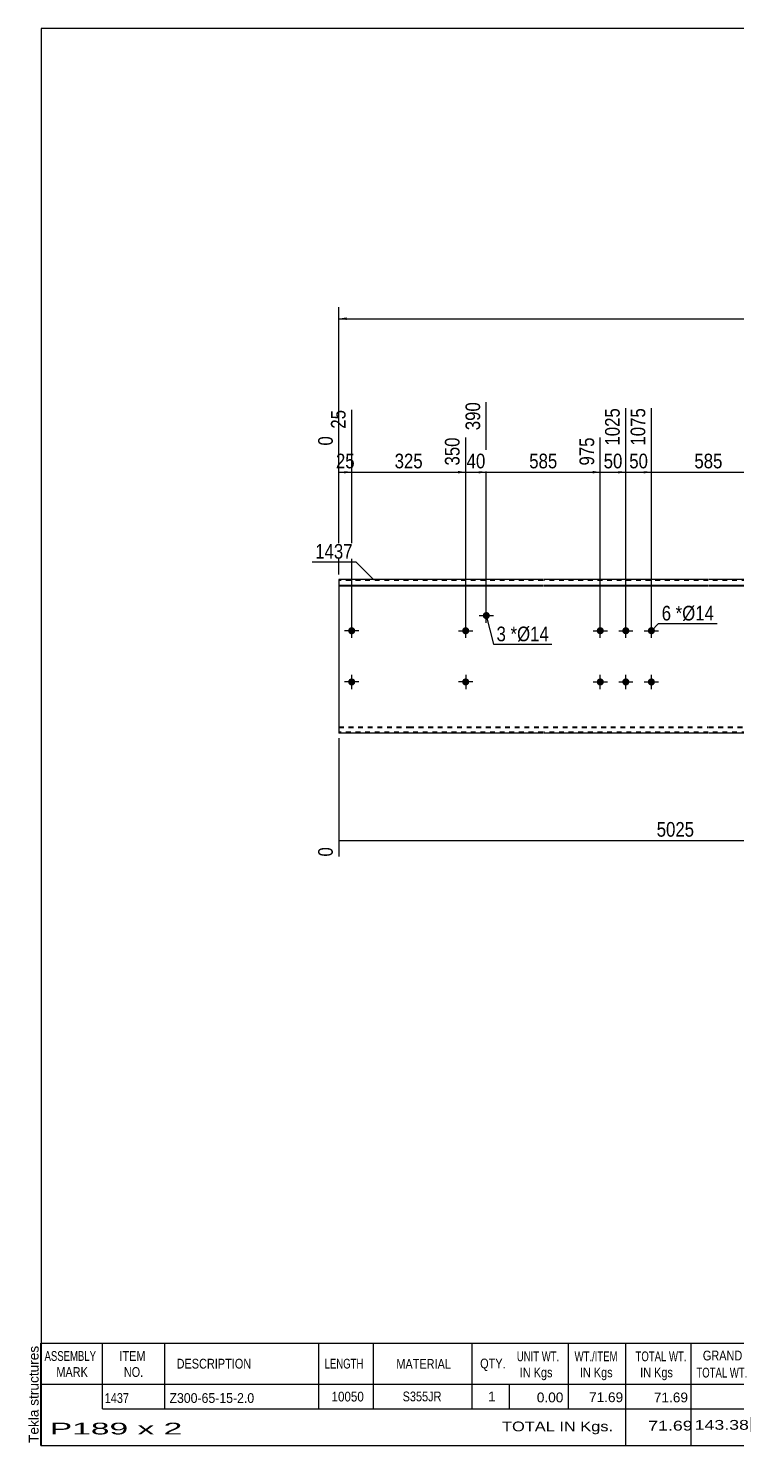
# Model space of a CAD drawing. Header units: millimetres. Extents: x -61 to 342, y -154 to 123.
# Drawn here: x -60.7 to 78, y -154.3 to 122.8 of the extents above; entities that cross this region are included whole.
import ezdxf

# ---------------------------------------------------------------- set-up
doc = ezdxf.new("R2010")
doc.units = ezdxf.units.MM
doc.linetypes.add('DXK_LINE_DOT1', pattern=[1.8814, 0.9407, -0.9407])
doc.styles.add('Arial', font='ARIAL.TTF', dxfattribs={"height": 0.2})
doc.styles.add('Arial Narrow', font='ARIALN.TTF', dxfattribs={"height": 0.2})

# ---------------------------------------------------------------- blocks, each defined once
blk = doc.blocks.new('Unknown-627190871-2030')
at = {"color": 5, "linetype": 'Continuous'}
for p, q in [((341.77, 122.75), (-58.23, 122.75)), ((-58.23, 122.75), (-58.23, -154.25)), ((341.77, -154.25), (341.77, 122.75)), ((-58.23, -154.25), (341.77, -154.25))]:
    blk.add_line(p, q, dxfattribs=at)
at = {"color": 174, "linetype": 'Continuous', "style": 'Arial'}
blk.add_text('Tekla structures', height=1.9102, rotation=90, dxfattribs=at).set_placement((-58.73, -153.75))
blk = doc.blocks.new('Bolt-627190871-1223 - 1203')
at = {"linetype": 'Continuous'}
blk.add_hatch(color=3, dxfattribs=at).paths.add_polyline_path([(28.12, 7.97, -1), (29.52, 7.97, -1)])
at = {"color": 3, "linetype": 'Continuous'}
for p, q in [((28.82, 6.57), (28.82, 9.37)), ((27.42, 7.97), (30.22, 7.97))]:
    blk.add_line(p, q, dxfattribs=at)
blk = doc.blocks.new('Part-627190871-1218 - 1203')
at = {"color": 2, "linetype": 'Continuous'}
for p, q in [((0, 15), (0, -15)), ((13.6, 15), (0, 15)), ((0, 13.94), (13.6, 13.94)), ((39.91, 15), (13.7, 15)), ((13.7, 13.94), (39.91, 13.94)), ((72.21, 15), (40.01, 15)), ((40.01, 13.94), (72.21, 13.94)), ((98.52, 15), (72.31, 15)), ((72.31, 13.94), (98.52, 13.94)), ((120.82, 15), (98.62, 15)), ((98.62, 13.94), (120.82, 13.94)), ((142.32, 15), (120.92, 15)), ((120.92, 13.94), (142.32, 13.94)), ((164.61, 15), (142.42, 15)), ((142.42, 13.94), (164.61, 13.94)), ((190.93, 15), (164.71, 15)), ((164.71, 13.94), (190.93, 13.94)), ((223.22, 15), (191.03, 15)), ((191.03, 13.94), (223.22, 13.94)), ((249.54, 15), (223.32, 15)), ((223.32, 13.94), (249.54, 13.94)), ((263.24, 15), (249.64, 15)), ((249.64, 13.94), (263.24, 13.94)), ((263.24, 15), (263.24, -15)), ((0, 13.8), (13.6, 13.8)), ((13.7, 13.8), (39.91, 13.8)), ((40.01, 13.8), (72.21, 13.8)), ((72.31, 13.8), (98.52, 13.8)), ((98.62, 13.8), (120.82, 13.8)), ((120.92, 13.8), (142.32, 13.8)), ((142.42, 13.8), (164.61, 13.8)), ((164.71, 13.8), (190.93, 13.8)), ((191.03, 13.8), (223.22, 13.8)), ((223.32, 13.8), (249.54, 13.8)), ((249.64, 13.8), (263.24, 13.8)), ((13.6, -15), (0, -15)), ((39.91, -15), (13.7, -15)), ((72.21, -15), (40.01, -15)), ((98.52, -15), (72.31, -15)), ((120.82, -15), (98.62, -15)), ((142.32, -15), (120.92, -15)), ((164.61, -15), (142.42, -15)), ((190.93, -15), (164.71, -15)), ((223.22, -15), (191.03, -15)), ((249.54, -15), (223.32, -15)), ((263.24, -15), (249.64, -15))]:
    blk.add_line(p, q, dxfattribs=at)
at = {"color": 7, "linetype": 'DXK_LINE_DOT1'}
for p, q in [((13.6, 14.8), (0, 14.8)), ((39.91, 14.8), (13.7, 14.8)), ((72.21, 14.8), (40.01, 14.8)), ((98.52, 14.8), (72.31, 14.8)), ((120.82, 14.8), (98.62, 14.8)), ((142.32, 14.8), (120.92, 14.8)), ((164.61, 14.8), (142.42, 14.8)), ((190.93, 14.8), (164.71, 14.8)), ((223.22, 14.8), (191.03, 14.8)), ((249.54, 14.8), (223.32, 14.8)), ((263.24, 14.8), (249.64, 14.8)), ((0, -13.8), (13.6, -13.8)), ((13.7, -13.8), (39.91, -13.8)), ((40.01, -13.8), (72.21, -13.8)), ((72.31, -13.8), (98.52, -13.8)), ((98.62, -13.8), (120.82, -13.8)), ((120.92, -13.8), (142.32, -13.8)), ((142.42, -13.8), (164.61, -13.8)), ((164.71, -13.8), (190.93, -13.8)), ((191.03, -13.8), (223.22, -13.8)), ((223.32, -13.8), (249.54, -13.8)), ((249.64, -13.8), (263.24, -13.8)), ((0, -13.94), (13.6, -13.94)), ((13.6, -14.8), (0, -14.8)), ((13.7, -13.94), (39.91, -13.94)), ((39.91, -14.8), (13.7, -14.8)), ((40.01, -13.94), (72.21, -13.94)), ((72.21, -14.8), (40.01, -14.8)), ((72.31, -13.94), (98.52, -13.94)), ((98.52, -14.8), (72.31, -14.8)), ((98.62, -13.94), (120.82, -13.94)), ((120.82, -14.8), (98.62, -14.8)), ((120.92, -13.94), (142.32, -13.94)), ((142.32, -14.8), (120.92, -14.8)), ((142.42, -13.94), (164.61, -13.94)), ((164.61, -14.8), (142.42, -14.8)), ((164.71, -13.94), (190.93, -13.94)), ((190.93, -14.8), (164.71, -14.8)), ((191.03, -13.94), (223.22, -13.94)), ((223.22, -14.8), (191.03, -14.8)), ((223.32, -13.94), (249.54, -13.94)), ((249.54, -14.8), (223.32, -14.8)), ((249.64, -13.94), (263.24, -13.94)), ((263.24, -14.8), (249.64, -14.8))]:
    blk.add_line(p, q, dxfattribs=at)
blk = doc.blocks.new('Bolt-627190871-1225 - 1203')
at = {"linetype": 'Continuous'}
for points in [[(50.41, 5, -1), (51.81, 5, -1)], [(55.41, 5, -1), (56.81, 5, -1)], [(60.41, 5, -1), (61.81, 5, -1)], [(50.41, -5, -1), (51.81, -5, -1)], [(55.41, -5, -1), (56.81, -5, -1)], [(60.41, -5, -1), (61.81, -5, -1)]]:
    blk.add_hatch(color=3, dxfattribs=at).paths.add_polyline_path(points)
at = {"color": 3, "linetype": 'Continuous'}
for p, q in [((51.11, 3.6), (51.11, 6.4)), ((56.11, 3.6), (56.11, 6.4)), ((61.11, 3.6), (61.11, 6.4)), ((49.71, 5), (52.51, 5)), ((54.71, 5), (57.51, 5)), ((59.71, 5), (62.51, 5)), ((49.71, -5), (52.51, -5)), ((51.11, -6.4), (51.11, -3.6)), ((54.71, -5), (57.51, -5)), ((56.11, -6.4), (56.11, -3.6)), ((59.71, -5), (62.51, -5)), ((61.11, -6.4), (61.11, -3.6))]:
    blk.add_line(p, q, dxfattribs=at)
blk = doc.blocks.new('Bolt-627190871-1226 - 1203')
at = {"linetype": 'Continuous'}
blk.add_hatch(color=3, dxfattribs=at).paths.add_polyline_path([(25.49, -5, -1), (24.09, -5, -1)])
at = {"color": 3, "linetype": 'Continuous'}
for p, q in [((26.19, -5), (23.39, -5)), ((24.79, -3.6), (24.79, -6.4))]:
    blk.add_line(p, q, dxfattribs=at)
blk = doc.blocks.new('Bolt-627190871-1229 - 1203')
at = {"linetype": 'Continuous'}
blk.add_hatch(color=3, dxfattribs=at).paths.add_polyline_path([(24.09, 5, -1), (25.49, 5, -1)])
at = {"color": 3, "linetype": 'Continuous'}
for p, q in [((24.79, 3.6), (24.79, 6.4)), ((23.39, 5), (26.19, 5))]:
    blk.add_line(p, q, dxfattribs=at)
blk = doc.blocks.new('Bolt-627190871-1232 - 1203')
at = {"linetype": 'Continuous'}
for points in [[(1.8, 5, -1), (3.2, 5, -1)], [(109.02, 5, -1), (110.42, 5, -1)]]:
    blk.add_hatch(color=3, dxfattribs=at).paths.add_polyline_path(points)
at = {"color": 3, "linetype": 'Continuous'}
for p, q in [((2.5, 3.6), (2.5, 6.4)), ((109.72, 3.6), (109.72, 6.4)), ((3.9, 5), (1.1, 5)), ((111.12, 5), (108.32, 5))]:
    blk.add_line(p, q, dxfattribs=at)
blk = doc.blocks.new('Bolt-627190871-1233 - 1203')
at = {"linetype": 'Continuous'}
for points in [[(1.8, -5, -1), (3.2, -5, -1)], [(109.02, -5, -1), (110.42, -5, -1)]]:
    blk.add_hatch(color=3, dxfattribs=at).paths.add_polyline_path(points)
at = {"color": 3, "linetype": 'Continuous'}
for p, q in [((3.9, -5), (1.1, -5)), ((2.5, -6.4), (2.5, -3.6)), ((111.12, -5), (108.32, -5)), ((109.72, -6.4), (109.72, -3.6))]:
    blk.add_line(p, q, dxfattribs=at)
blk = doc.blocks.new('StraightDimension-627190871-1293 - 1203')
at = {"linetype": 'Continuous'}
blk.add_hatch(color=7, dxfattribs=at).paths.add_polyline_path([(49.61, 36.25), (51.11, 36), (49.61, 35.75)])
at = {"color": 7, "linetype": 'Continuous'}
for p, q in [((28.82, 8.97), (28.82, 49.68)), ((51.11, 6), (51.11, 42.78)), ((28.82, 36), (51.11, 36))]:
    blk.add_line(p, q, dxfattribs=at)
at = {"color": 0, "linetype": 'Continuous'}
blk.add_wipeout([(50.51, 43.38), (46.31, 43.38), (46.31, 36.7), (50.51, 36.7)], dxfattribs=at)
at = {"color": 0}
blk.add_wipeout([(43.31, 36.15), (43.31, 40.35), (36.62, 40.35), (36.62, 36.15)], dxfattribs=at)
at = {"color": 3, "linetype": 'Continuous', "style": 'Arial Narrow'}
blk.add_text('975', height=2.863, rotation=90.0002, dxfattribs=at).set_placement((49.91, 37.3))
at = {"color": 3, "style": 'Arial Narrow'}
blk.add_text('585', height=2.863, dxfattribs=at).set_placement((37.22, 36.75))
blk = doc.blocks.new('StraightDimension-627190871-1292 - 1203')
at = {"linetype": 'Continuous'}
blk.add_hatch(color=7, dxfattribs=at).paths.add_polyline_path([(54.61, 36.25), (56.11, 36), (54.61, 35.75)])
at = {"color": 7, "linetype": 'Continuous'}
for p, q in [((56.11, 6), (56.11, 48.51)), ((51.11, 6), (51.11, 42.78)), ((51.11, 36), (56.11, 36))]:
    blk.add_line(p, q, dxfattribs=at)
at = {"color": 0}
blk.add_wipeout([(56.04, 36.15), (56.04, 40.35), (51.18, 40.35), (51.18, 36.15)], dxfattribs=at)
at = {"color": 0, "linetype": 'Continuous'}
blk.add_wipeout([(55.51, 49.11), (51.31, 49.11), (51.31, 40.6), (55.51, 40.6)], dxfattribs=at)
at = {"color": 3, "linetype": 'Continuous', "style": 'Arial Narrow'}
blk.add_text('1025', height=2.863, rotation=90.0002, dxfattribs=at).set_placement((54.91, 41.2))
at = {"color": 3, "style": 'Arial Narrow'}
blk.add_text('50', height=2.863, dxfattribs=at).set_placement((51.78, 36.75))
blk = doc.blocks.new('StraightDimension-627190871-1291 - 1203')
at = {"linetype": 'Continuous'}
blk.add_hatch(color=7, dxfattribs=at).paths.add_polyline_path([(59.61, 36.25), (61.11, 36), (59.61, 35.75)])
at = {"color": 7, "linetype": 'Continuous'}
for p, q in [((56.11, 6), (56.11, 48.51)), ((61.11, 6), (61.11, 48.51)), ((56.11, 36), (61.11, 36))]:
    blk.add_line(p, q, dxfattribs=at)
at = {"color": 0}
blk.add_wipeout([(61.04, 36.15), (61.04, 40.35), (56.18, 40.35), (56.18, 36.15)], dxfattribs=at)
at = {"color": 0, "linetype": 'Continuous'}
blk.add_wipeout([(60.51, 49.11), (56.31, 49.11), (56.31, 40.6), (60.51, 40.6)], dxfattribs=at)
at = {"color": 3, "linetype": 'Continuous', "style": 'Arial Narrow'}
blk.add_text('1075', height=2.863, rotation=90.0002, dxfattribs=at).set_placement((59.91, 41.2))
at = {"color": 3, "style": 'Arial Narrow'}
blk.add_text('50', height=2.863, dxfattribs=at).set_placement((56.78, 36.75))
blk = doc.blocks.new('StraightDimension-627190871-1290 - 1203')
at = {"linetype": 'Continuous'}
blk.add_hatch(color=7, dxfattribs=at).paths.add_polyline_path([(81.9, 36.25), (83.4, 36), (81.9, 35.75)])
at = {"color": 7, "linetype": 'Continuous'}
for p, q in [((61.11, 6), (61.11, 48.51)), ((83.4, 8.97), (83.4, 44.61)), ((61.11, 36), (83.4, 36))]:
    blk.add_line(p, q, dxfattribs=at)
at = {"color": 0, "linetype": 'Continuous'}
blk.add_wipeout([(82.8, 45.21), (78.6, 45.21), (78.6, 36.7), (82.8, 36.7)], dxfattribs=at)
at = {"color": 0}
blk.add_wipeout([(75.6, 36.15), (75.6, 40.35), (68.92, 40.35), (68.92, 36.15)], dxfattribs=at)
at = {"color": 3, "linetype": 'Continuous', "style": 'Arial Narrow'}
blk.add_text('1660', height=2.863, rotation=90.0002, dxfattribs=at).set_placement((82.2, 37.3))
at = {"color": 3, "style": 'Arial Narrow'}
blk.add_text('585', height=2.863, dxfattribs=at).set_placement((69.52, 36.75))
blk = doc.blocks.new('StraightDimension-627190871-1294 - 1203')
at = {"linetype": 'Continuous'}
blk.add_hatch(color=7, dxfattribs=at).paths.add_polyline_path([(27.32, 36.25), (28.82, 36), (27.32, 35.75)])
at = {"color": 7, "linetype": 'Continuous'}
for p, q in [((28.82, 8.97), (28.82, 49.68)), ((24.79, 6), (24.79, 42.78)), ((24.79, 36), (28.82, 36))]:
    blk.add_line(p, q, dxfattribs=at)
at = {"color": 0, "linetype": 'Continuous'}
blk.add_wipeout([(28.22, 50.28), (24.02, 50.28), (24.02, 43.6), (28.22, 43.6)], dxfattribs=at)
at = {"color": 0}
blk.add_wipeout([(29.23, 36.15), (29.23, 40.35), (24.38, 40.35), (24.38, 36.15)], dxfattribs=at)
at = {"color": 3, "linetype": 'Continuous', "style": 'Arial Narrow'}
blk.add_text('390', height=2.863, rotation=90.0002, dxfattribs=at).set_placement((27.62, 44.2))
at = {"color": 3, "style": 'Arial Narrow'}
blk.add_text('40', height=2.863, dxfattribs=at).set_placement((24.98, 36.75))
blk = doc.blocks.new('StraightDimension-627190871-1296 - 1203')
at = {"linetype": 'Continuous'}
blk.add_hatch(color=7, dxfattribs=at).paths.add_polyline_path([(1, 36.25), (2.5, 36), (1, 35.75)])
at = {"color": 7, "linetype": 'Continuous'}
for p, q in [((2.5, 6), (2.5, 48.16)), ((0, 16), (0, 43.03)), ((0, 36), (2.5, 36))]:
    blk.add_line(p, q, dxfattribs=at)
at = {"color": 0, "linetype": 'Continuous'}
blk.add_wipeout([(1.9, 48.76), (-2.3, 48.76), (-2.3, 43.9), (1.9, 43.9)], dxfattribs=at)
at = {"color": 0}
blk.add_wipeout([(3.68, 36.15), (3.68, 40.35), (-1.18, 40.35), (-1.18, 36.15)], dxfattribs=at)
at = {"color": 0, "linetype": 'Continuous'}
blk.add_wipeout([(-0.6, 43.63), (-4.8, 43.63), (-4.8, 40.6), (-0.6, 40.6)], dxfattribs=at)
at = {"color": 3, "linetype": 'Continuous', "style": 'Arial Narrow'}
for s, height, p in [('25', 2.863, (1.3, 44.5)), ('0', 2.86, (-1.2, 41.2))]:
    blk.add_text(s, height=height, rotation=90.0002, dxfattribs=at).set_placement(p)
at = {"color": 3, "style": 'Arial Narrow'}
blk.add_text('25', height=2.863, dxfattribs=at).set_placement((-0.58, 36.75))
blk = doc.blocks.new('StraightDimension-627190871-1409 - 1203')
at = {"linetype": 'Continuous'}
for points in [[(1.5, 65.75), (0, 66), (1.5, 66.25)], [(261.74, 66.25), (263.24, 66), (261.74, 65.75)]]:
    blk.add_hatch(color=7, dxfattribs=at).paths.add_polyline_path(points)
at = {"color": 7, "linetype": 'Continuous'}
for p, q in [((0, 16), (0, 68.25)), ((263.24, 16), (263.24, 68.25)), ((0, 66), (263.24, 66))]:
    blk.add_line(p, q, dxfattribs=at)
at = {"color": 0}
blk.add_wipeout([(136.79, 66.15), (136.79, 70.35), (126.45, 70.35), (126.45, 66.15)], dxfattribs=at)
at = {"color": 3, "style": 'Arial Narrow'}
blk.add_text('10050', height=2.863, dxfattribs=at).set_placement((127.05, 66.75))
blk = doc.blocks.new('StraightDimension-627190871-1295 - 1203')
at = {"linetype": 'Continuous'}
blk.add_hatch(color=7, dxfattribs=at).paths.add_polyline_path([(23.29, 36.25), (24.79, 36), (23.29, 35.75)])
at = {"color": 7, "linetype": 'Continuous'}
for p, q in [((2.5, 6), (2.5, 48.16)), ((24.79, 6), (24.79, 42.78)), ((2.5, 36), (24.79, 36))]:
    blk.add_line(p, q, dxfattribs=at)
at = {"color": 0, "linetype": 'Continuous'}
blk.add_wipeout([(24.19, 43.38), (19.99, 43.38), (19.99, 36.7), (24.19, 36.7)], dxfattribs=at)
at = {"color": 0}
blk.add_wipeout([(16.99, 36.15), (16.99, 40.35), (10.3, 40.35), (10.3, 36.15)], dxfattribs=at)
at = {"color": 3, "linetype": 'Continuous', "style": 'Arial Narrow'}
blk.add_text('350', height=2.863, rotation=90.0002, dxfattribs=at).set_placement((23.59, 37.3))
at = {"color": 3, "style": 'Arial Narrow'}
blk.add_text('325', height=2.863, dxfattribs=at).set_placement((10.9, 36.75))
blk = doc.blocks.new('StraightDimension-627190871-1372 - 1203')
at = {"linetype": 'Continuous'}
blk.add_hatch(color=7, dxfattribs=at).paths.add_polyline_path([(130.12, -35.75), (131.62, -36), (130.12, -36.25)])
at = {"color": 7, "linetype": 'Continuous'}
for p, q in [((131.62, -6), (131.62, -44.61)), ((0, -16), (0, -39.13)), ((0, -36), (131.62, -36))]:
    blk.add_line(p, q, dxfattribs=at)
at = {"color": 0}
blk.add_wipeout([(70.07, -35.85), (70.07, -31.65), (61.55, -31.65), (61.55, -35.85)], dxfattribs=at)
at = {"color": 0, "linetype": 'Continuous'}
for points in [[(-0.6, -36.7), (-4.8, -36.7), (-4.8, -39.73), (-0.6, -39.73)], [(131.02, -36.7), (126.82, -36.7), (126.82, -45.21), (131.02, -45.21)]]:
    blk.add_wipeout(points, dxfattribs=at)
at = {"color": 3, "style": 'Arial Narrow'}
blk.add_text('5025', height=2.863, dxfattribs=at).set_placement((62.15, -35.25))
at = {"color": 3, "linetype": 'Continuous', "style": 'Arial Narrow'}
for s, height, p in [('0', 2.86, (-1.2, -39.13)), ('5025', 2.863, (130.42, -44.61))]:
    blk.add_text(s, height=height, rotation=90.0002, dxfattribs=at).set_placement(p)
blk = doc.blocks.new('CBS_BOM-627190871-2102')
at = {"color": 7, "linetype": 'Continuous'}
for p, q in [((-58.26, -142.28), (-58.26, -134.28)), ((-58.25, -134.28), (96.67, -134.28)), ((-46.26, -142.28), (-46.26, -134.28)), ((-34.07, -142.28), (-34.07, -134.28)), ((-3.9, -142.28), (-3.9, -134.28)), ((6.78, -142.28), (6.78, -134.28)), ((26.09, -142.28), (26.09, -134.28)), ((44.9, -142.28), (44.9, -134.28)), ((56.11, -142.28), (56.11, -134.28)), ((68.89, -142.28), (68.89, -134.28)), ((80.64, -142.28), (80.64, -134.28)), ((96.67, -134.29), (96.66, -142.27)), ((-58.26, -142.28), (96.67, -142.28)), ((-58.26, -147.08), (-58.26, -142.28)), ((-46.26, -147.08), (-46.26, -142.28)), ((-34.07, -147.08), (-34.07, -142.28)), ((-3.9, -147.08), (-3.9, -142.28)), ((6.78, -147.08), (6.78, -142.28)), ((26.09, -147.08), (26.09, -142.28)), ((33.36, -147.08), (33.36, -142.28)), ((44.9, -147.08), (44.9, -142.28)), ((56.11, -147.08), (56.11, -142.28)), ((68.89, -147.08), (68.89, -142.28)), ((80.66, -147.08), (80.66, -142.28)), ((96.67, -142.28), (96.67, -147.08)), ((-58.26, -154.28), (-58.26, -147.1)), ((-46.26, -147.08), (96.67, -147.08)), ((56.11, -154.28), (56.11, -147.1)), ((68.89, -154.28), (68.89, -147.1)), ((80.7, -154.28), (80.7, -147.1)), ((96.67, -147.08), (96.67, -154.28)), ((-58.26, -154.28), (96.67, -154.28))]:
    blk.add_line(p, q, dxfattribs=at)
at = {"color": 3, "linetype": 'Continuous', "style": 'Arial'}
for s, height, width, p in [('GRAND', 1.91, 0.8, (71.17, -137.62)), ('ASSEMBLY', 1.91, 0.7, (-57.57, -137.71)), ('ITEM', 1.91, 0.8, (-42.93, -137.71)), ('DESCRIPTION', 1.9102, 0.8, (-31.74, -139.21)), ('LENGTH', 1.91, 0.7, (-2.8, -139.21)), ('MATERIAL', 1.91, 0.8, (11.23, -139.26)), ('QTY.', 1.91, 0.8, (27.62, -139.18)), ('UNIT WT.', 1.91, 0.7, (34.79, -137.78)), ('WT./ITEM', 1.91, 0.7, (46.08, -137.78)), ('TOTAL WT.', 1.91, 0.7, (58.01, -137.78)), ('ITEM TYPE', 1.91, 0.7, (84.8, -137.7)), ('MARK', 1.91, 0.8, (-55.26, -140.84)), ('NO.', 1.91, 0.8, (-42.07, -140.84)), ('IN Kgs', 1.91, 0.8, (35.36, -140.92)), ('IN Kgs', 1.91, 0.8, (47.12, -140.92)), ('IN Kgs', 1.91, 0.8, (58.91, -140.92)), ('TOTAL WT.', 1.91, 0.7, (69.91, -140.96))]:
    blk.add_text(s, height=height, dxfattribs=dict(at, width=width)).set_placement(p)
at = {"color": 7, "linetype": 'Continuous', "style": 'Arial'}
for s, height, width, p in [('1437', 1.91, 0.8, (-45.8, -145.93)), ('Z300-65-15-2.0', 1.9102, 0.9, (-33.13, -145.93)), ('10050', 1.91, 0.85, (-1.44, -145.65)), ('S355JR', 1.91, 0.8, (12.46, -145.62))]:
    blk.add_text(s, height=height, dxfattribs=dict(at, width=width)).set_placement(p)
for s, p in [('1', (29.18, -145.62)), ('0.00', (38.7, -145.81)), ('71.69', (48.91, -145.78)), ('71.69', (61.59, -145.81))]:
    blk.add_text(s, height=1.91, dxfattribs=at).set_placement(p)
at = {"color": 6, "linetype": 'Continuous', "style": 'Arial'}
for s, height, width, p in [('TOTAL IN Kgs.', 1.9102, 1.2, (31.9, -151.48)), ('71.69', 1.91, 1.3, (60.49, -151.33)), ('143.38', 1.91, 1.3, (69.57, -151.17)), ('P189 x 2', 2.292, 2.05, (-56.54, -152.09))]:
    blk.add_text(s, height=height, dxfattribs=dict(at, width=width)).set_placement(p)
blk.add_text('LIGHT_STEEL', height=1.4135, dxfattribs=at).set_placement((81.92, -150.83))
blk = doc.blocks.new('Mark-627190871-1412 - 1203')
at = {"color": 0}
blk.add_wipeout([(2.69, 19.09), (2.69, 22.09), (-4.63, 22.09), (-4.63, 19.09)], dxfattribs=at)
blk.add_wipeout([(2.69, 19.09), (2.69, 22.09), (-4.63, 22.09), (-4.63, 19.09)], dxfattribs=at)
at = {"color": 7, "linetype": 'Continuous'}
for p in [(-5.23, 18.49), (6.82, 14.95)]:
    blk.add_line(p, (3.29, 18.49), dxfattribs=at)
at = {"color": 3, "style": 'Arial Narrow'}
blk.add_text('1437', height=2.863, dxfattribs=at).set_placement((-4.63, 19.09))
blk = doc.blocks.new('MarkSet-627190871-1438 - 1203')
at = {"color": 0}
blk.add_wipeout([(32.66, 2.95), (32.66, 5.95), (30.83, 5.95), (30.83, 2.95)], dxfattribs=at)
blk.add_wipeout([(32.66, 2.95), (32.66, 5.95), (30.83, 5.95), (30.83, 2.95)], dxfattribs=at)
at = {"color": 7, "linetype": 'Continuous'}
blk.add_line((28.82, 7.97), (30.23, 2.35), dxfattribs=at)
at = {"color": 0}
blk.add_wipeout([(34.84, 2.95), (34.84, 5.95), (33.56, 5.95), (33.56, 2.95)], dxfattribs=at)
blk.add_wipeout([(34.84, 2.95), (34.84, 5.95), (33.56, 5.95), (33.56, 2.95)], dxfattribs=at)
at = {"color": 3, "style": 'Arial Narrow'}
blk.add_text('3', height=2.86, dxfattribs=at).set_placement((30.83, 2.95))
at = {"color": 0}
blk.add_wipeout([(41.05, 2.95), (41.05, 5.95), (34.84, 5.95), (34.84, 2.95)], dxfattribs=at)
blk.add_wipeout([(41.05, 2.95), (41.05, 5.95), (34.84, 5.95), (34.84, 2.95)], dxfattribs=at)
at = {"color": 7, "linetype": 'Continuous'}
blk.add_line((30.23, 2.35), (41.65, 2.35), dxfattribs=at)
at = {"color": 3, "style": 'Arial Narrow'}
for s, height, p in [('*', 2.86, (33.56, 2.95)), ('Ø14', 2.863, (34.84, 2.95))]:
    blk.add_text(s, height=height, dxfattribs=at).set_placement(p)
blk = doc.blocks.new('Mark-627190871-1460 - 1203')
at = {"color": 0}
blk.add_wipeout([(64.95, 7.01), (64.95, 10.01), (63.13, 10.01), (63.13, 7.01)], dxfattribs=at)
blk.add_wipeout([(64.95, 7.01), (64.95, 10.01), (63.13, 10.01), (63.13, 7.01)], dxfattribs=at)
at = {"color": 7, "linetype": 'Continuous'}
blk.add_line((61.11, 5), (62.53, 6.41), dxfattribs=at)
at = {"color": 0}
blk.add_wipeout([(67.13, 7.01), (67.13, 10.01), (65.85, 10.01), (65.85, 7.01)], dxfattribs=at)
blk.add_wipeout([(67.13, 7.01), (67.13, 10.01), (65.85, 10.01), (65.85, 7.01)], dxfattribs=at)
at = {"color": 3, "style": 'Arial Narrow'}
blk.add_text('6', height=2.86, dxfattribs=at).set_placement((63.13, 7.01))
at = {"color": 0}
blk.add_wipeout([(73.34, 7.01), (73.34, 10.01), (67.13, 10.01), (67.13, 7.01)], dxfattribs=at)
blk.add_wipeout([(73.34, 7.01), (73.34, 10.01), (67.13, 10.01), (67.13, 7.01)], dxfattribs=at)
at = {"color": 7, "linetype": 'Continuous'}
blk.add_line((62.53, 6.41), (73.94, 6.41), dxfattribs=at)
at = {"color": 3, "style": 'Arial Narrow'}
for s, height, p in [('*', 2.86, (65.85, 7.01)), ('Ø14', 2.863, (67.13, 7.01))]:
    blk.add_text(s, height=height, dxfattribs=at).set_placement(p)

msp = doc.modelspace()

# ---------------------------------------------------------------- block references
for name in ['Unknown-627190871-2030', 'Part-627190871-1218 - 1203', 'Bolt-627190871-1223 - 1203', 'Bolt-627190871-1232 - 1203', 'Bolt-627190871-1229 - 1203', 'Bolt-627190871-1225 - 1203', 'Bolt-627190871-1233 - 1203', 'Bolt-627190871-1226 - 1203', 'CBS_BOM-627190871-2102']:
    msp.add_blockref(name, (0, 0))

# ---------------------------------------------------------------- next in the draw order: block references
for name in ['StraightDimension-627190871-1296 - 1203', 'StraightDimension-627190871-1293 - 1203', 'StraightDimension-627190871-1372 - 1203']:
    msp.add_blockref(name, (0, 0))

# ---------------------------------------------------------------- next in the draw order: block references
for name in ['StraightDimension-627190871-1294 - 1203', 'StraightDimension-627190871-1292 - 1203']:
    msp.add_blockref(name, (0, 0))

# ---------------------------------------------------------------- next in the draw order: block references
for name in ['StraightDimension-627190871-1291 - 1203', 'MarkSet-627190871-1438 - 1203']:
    msp.add_blockref(name, (0, 0))

# ---------------------------------------------------------------- next in the draw order: block references
msp.add_blockref('StraightDimension-627190871-1290 - 1203', (0, 0))

# ---------------------------------------------------------------- next in the draw order: block references
for name in ['StraightDimension-627190871-1409 - 1203', 'Mark-627190871-1460 - 1203']:
    msp.add_blockref(name, (0, 0))

# ---------------------------------------------------------------- next in the draw order: block references
msp.add_blockref('StraightDimension-627190871-1295 - 1203', (0, 0))

# ---------------------------------------------------------------- next in the draw order: block references
msp.add_blockref('Mark-627190871-1412 - 1203', (0, 0))

doc.saveas('drawing.dxf')
